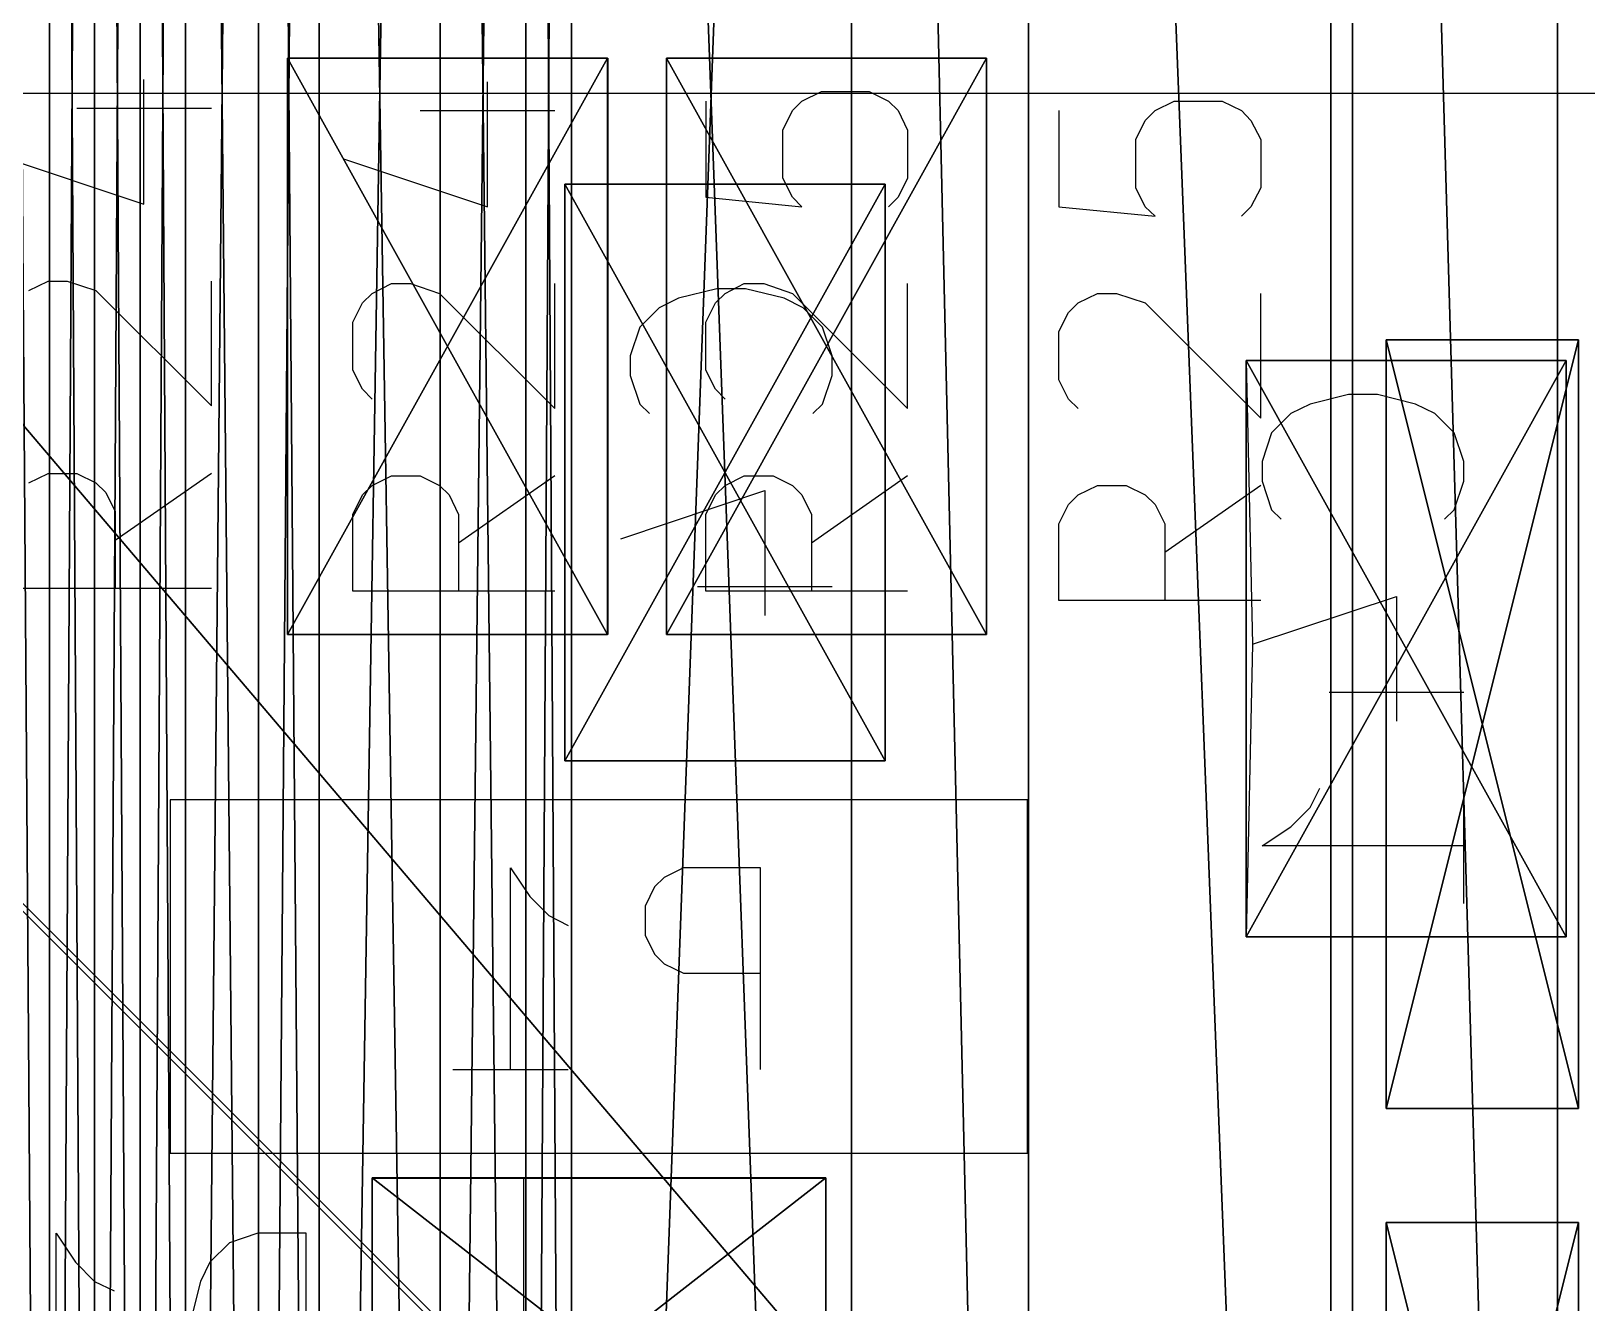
# Model space of a CAD drawing. Header units: metres. Extents: x 0 to 132, y 0 to 132.
# Drawn here: x 69.03 to 75.2, y 60.98 to 66.03 of the extents above; entities that cross this region are included whole.
import ezdxf

# ---------------------------------------------------------------- set-up
doc = ezdxf.new("R2010")
doc.units = ezdxf.units.M

msp = doc.modelspace()

# ---------------------------------------------------------------- linework, layer by layer
at = {"layer": 'Group#118'}
msp.add_line((65.779, 65.7832, 8), (105.7789, 65.7832, 8), dxfattribs=at)
at = {"layer": 'Group#119'}
msp.add_line((65.779, 65.7832, 8), (94.0632, 37.4989, 8), dxfattribs=at)
at = {"layer": 'Group#28'}
for p, q in [((72.4136, 65.4214, 6.5), (71.1429, 65.4214, 6.5)), ((71.1429, 65.4214, 6.5), (71.1429, 63.1352, 6.5)), ((72.4136, 63.1352, 6.5), (72.4136, 65.4214, 6.5)), ((71.5934, 64.9694, 6.5), (71.5165, 64.9308, 6.5)), ((71.7451, 65.0066, 6.5), (71.5934, 64.9694, 6.5)), ((71.8595, 65.0066, 6.5), (71.7451, 65.0066, 6.5)), ((72.0125, 64.9694, 6.5), (71.8595, 65.0066, 6.5)), ((72.0884, 64.9308, 6.5), (72.0125, 64.9694, 6.5)), ((71.5165, 64.9308, 6.5), (71.4407, 64.855, 6.5)), ((72.1639, 64.855, 6.5), (72.0884, 64.9308, 6.5)), ((71.4407, 64.855, 6.5), (71.4018, 64.7407, 6.5)), ((72.2026, 64.7407, 6.5), (72.1639, 64.855, 6.5)), ((71.4018, 64.7407, 6.5), (71.4018, 64.6635, 6.5)), ((72.2026, 64.6635, 6.5), (72.2026, 64.7407, 6.5)), ((73.8439, 64.7228, 6.5), (73.8689, 63.5969, 6.5)), ((75.1131, 64.7228, 6.5), (73.8439, 64.7228, 6.5)), ((75.1131, 62.4362, 6.5), (75.1131, 64.7228, 6.5)), ((71.4018, 64.6635, 6.5), (71.4407, 64.5491, 6.5)), ((72.1639, 64.5491, 6.5), (72.2026, 64.6635, 6.5)), ((74.2506, 64.5877, 6.5), (74.0974, 64.5491, 6.5)), ((74.3648, 64.5877, 6.5), (74.2506, 64.5877, 6.5)), ((74.5162, 64.5491, 6.5), (74.3648, 64.5877, 6.5)), ((71.4407, 64.5491, 6.5), (71.4791, 64.5119, 6.5)), ((72.1268, 64.5119, 6.5), (72.1639, 64.5491, 6.5)), ((74.0974, 64.5491, 6.5), (74.0216, 64.5119, 6.5)), ((74.592, 64.5119, 6.5), (74.5162, 64.5491, 6.5)), ((74.0216, 64.5119, 6.5), (73.9443, 64.4361, 6.5)), ((74.6693, 64.4361, 6.5), (74.592, 64.5119, 6.5)), ((73.9443, 64.4361, 6.5), (73.9073, 64.3217, 6.5)), ((74.7067, 64.3217, 6.5), (74.6693, 64.4361, 6.5)), ((73.9073, 64.3217, 6.5), (73.9073, 64.2442, 6.5)), ((74.7067, 64.2442, 6.5), (74.7067, 64.3217, 6.5)), ((73.9073, 64.2442, 6.5), (73.9443, 64.1302, 6.5)), ((74.6693, 64.1302, 6.5), (74.7067, 64.2442, 6.5)), ((71.3648, 64.0158, 6.5), (71.9353, 64.2074, 6.5)), ((71.9353, 64.2074, 6.5), (71.9353, 63.7113, 6.5)), ((73.9443, 64.1302, 6.5), (73.9832, 64.093, 6.5)), ((74.6309, 64.093, 6.5), (74.6693, 64.1302, 6.5)), ((71.6693, 63.8256, 6.5), (72.2026, 63.8256, 6.5)), ((73.8689, 63.5969, 6.5), (74.4407, 63.7871, 6.5)), ((74.4407, 63.7871, 6.5), (74.4407, 63.2923, 6.5)), ((73.8689, 63.5969, 6.5), (73.8439, 62.4362, 6.5)), ((74.1732, 63.4064, 6.5), (74.7067, 63.4064, 6.5)), ((71.1429, 63.1352, 6.5), (72.4136, 63.1352, 6.5)), ((72.9771, 62.9795, 6.5), (69.5786, 62.9795, 6.5)), ((69.5786, 62.9795, 6.5), (69.5786, 61.578, 6.5)), ((72.9771, 61.578, 6.5), (72.9771, 62.9795, 6.5)), ((74.0974, 62.9492, 6.5), (74.1359, 63.0264, 6.5)), ((74.7067, 62.7976, 6.5), (74.7067, 63.0264, 6.5)), ((74.0216, 62.8734, 6.5), (74.0974, 62.9492, 6.5)), ((73.9073, 62.7976, 6.5), (74.0216, 62.8734, 6.5)), ((74.7067, 62.7976, 6.5), (73.9073, 62.7976, 6.5)), ((74.7067, 62.5685, 6.5), (74.7067, 62.7976, 6.5)), ((70.9281, 61.9102, 6.5), (70.9281, 62.7108, 6.5)), ((70.9281, 62.7108, 6.5), (71.0036, 62.5964, 6.5)), ((71.537, 62.6722, 6.5), (71.4984, 62.635, 6.5)), ((71.6128, 62.7108, 6.5), (71.537, 62.6722, 6.5)), ((71.9187, 62.7108, 6.5), (71.6128, 62.7108, 6.5)), ((71.9187, 62.2919, 6.5), (71.9187, 62.7108, 6.5)), ((71.4984, 62.635, 6.5), (71.4611, 62.5578, 6.5)), ((71.0036, 62.5964, 6.5), (71.0793, 62.5206, 6.5)), ((71.4611, 62.5578, 6.5), (71.4611, 62.4435, 6.5)), ((71.0793, 62.5206, 6.5), (71.1567, 62.482, 6.5)), ((71.4611, 62.4435, 6.5), (71.4984, 62.3677, 6.5)), ((73.8439, 62.4362, 6.5), (75.1131, 62.4362, 6.5)), ((71.4984, 62.3677, 6.5), (71.537, 62.3291, 6.5)), ((71.537, 62.3291, 6.5), (71.6128, 62.2919, 6.5)), ((71.6128, 62.2919, 6.5), (71.9187, 62.2919, 6.5)), ((71.9187, 61.9102, 6.5), (71.9187, 62.2919, 6.5)), ((70.6992, 61.9102, 6.5), (70.9281, 61.9102, 6.5)), ((70.9281, 61.9102, 6.5), (71.1567, 61.9102, 6.5)), ((69.5786, 61.578, 6.5), (72.9771, 61.578, 6.5)), ((70.3795, 61.4788, 6.5), (70.3795, 61.2776, 6.5)), ((70.3795, 61.4788, 6.5), (70.9789, 61.4788, 6.5)), ((70.9789, 61.4788, 6.5), (70.9789, 60.0774, 6.5)), ((70.9789, 61.4788, 6.5), (72.178, 61.4788, 6.5)), ((72.178, 61.2776, 6.5), (72.178, 61.4788, 6.5)), ((69.1268, 60.4604, 6.5), (69.1268, 61.2611, 6.5)), ((69.1268, 61.2611, 6.5), (69.2026, 61.1467, 6.5)), ((69.9263, 61.2611, 6.5), (69.8129, 61.2225, 6.5)), ((70.1178, 61.2611, 6.5), (69.9263, 61.2611, 6.5)), ((70.1178, 60.4604, 6.5), (70.1178, 61.2611, 6.5)), ((69.8129, 61.2225, 6.5), (69.7361, 61.1467, 6.5)), ((69.2026, 61.1467, 6.5), (69.2784, 61.0692, 6.5)), ((69.7361, 61.1467, 6.5), (69.6987, 61.0692, 6.5)), ((69.2784, 61.0692, 6.5), (69.3557, 61.0323, 6.5)), ((69.6987, 61.0692, 6.5), (69.6601, 60.918, 6.5))]:
    msp.add_line(p, q, dxfattribs=at)
at = {"layer": 'Group#32'}
msp.add_line((65.7659, 65.7659, 8), (94.0501, 37.4817, 8), dxfattribs=at)
at = {"layer": 'Group#5'}
for p, q in [((70.0434, 63.6355, 8), (70.0434, 65.9215, 8)), ((70.0434, 65.9215, 8), (71.314, 65.9215, 8)), ((71.314, 65.9215, 8), (71.314, 63.6355, 8)), ((71.5455, 63.6355, 8), (71.5455, 65.9215, 8)), ((71.5455, 65.9215, 8), (72.8146, 65.9215, 8)), ((72.8146, 65.9215, 8), (72.8146, 63.6355, 8)), ((69.4743, 65.3429, 8), (69.4743, 65.8376, 8)), ((70.8358, 65.3318, 8), (70.8358, 65.8279, 8)), ((72.0829, 65.7508, 8), (72.1601, 65.7892, 8)), ((72.1601, 65.7892, 8), (72.3502, 65.7892, 8)), ((72.3502, 65.7892, 8), (72.426, 65.7508, 8)), ((69.2083, 65.7232, 8), (69.7416, 65.7232, 8)), ((70.5698, 65.7136, 8), (71.1031, 65.7136, 8)), ((71.7026, 65.7508, 8), (71.7026, 65.3704, 8)), ((72.0071, 65.6364, 8), (72.0457, 65.7136, 8)), ((72.0457, 65.7136, 8), (72.0829, 65.7508, 8)), ((72.426, 65.7508, 8), (72.4646, 65.7136, 8)), ((72.4646, 65.7136, 8), (72.5018, 65.6364, 8)), ((73.1013, 65.7136, 8), (73.1013, 65.3318, 8)), ((73.4444, 65.675, 8), (73.483, 65.7136, 8)), ((73.483, 65.7136, 8), (73.5588, 65.7508, 8)), ((73.5588, 65.7508, 8), (73.749, 65.7508, 8)), ((73.749, 65.7508, 8), (73.8261, 65.7136, 8)), ((73.8261, 65.7136, 8), (73.8633, 65.675, 8)), ((72.0071, 65.4462, 8), (72.0071, 65.6364, 8)), ((72.5018, 65.6364, 8), (72.5018, 65.4462, 8)), ((73.4072, 65.5992, 8), (73.4444, 65.675, 8)), ((73.8633, 65.675, 8), (73.9023, 65.5992, 8)), ((73.4072, 65.4076, 8), (73.4072, 65.5992, 8)), ((73.9023, 65.5992, 8), (73.9023, 65.4076, 8)), ((68.9037, 65.533, 8), (69.4743, 65.3429, 8)), ((70.2653, 65.522, 8), (70.8358, 65.3318, 8)), ((72.0457, 65.3704, 8), (72.0071, 65.4462, 8)), ((72.5018, 65.4462, 8), (72.4646, 65.3704, 8)), ((73.4444, 65.3318, 8), (73.4072, 65.4076, 8)), ((73.9023, 65.4076, 8), (73.8633, 65.3318, 8)), ((71.7026, 65.3704, 8), (72.0829, 65.3318, 8)), ((72.0829, 65.3318, 8), (72.0457, 65.3704, 8)), ((72.4646, 65.3704, 8), (72.426, 65.3318, 8)), ((73.1013, 65.3318, 8), (73.483, 65.2946, 8)), ((73.483, 65.2946, 8), (73.4444, 65.3318, 8)), ((73.8633, 65.3318, 8), (73.8261, 65.2946, 8)), ((69.0181, 64.9997, 8), (69.0939, 65.0369, 8)), ((69.0939, 65.0369, 8), (69.1697, 65.0369, 8)), ((69.1697, 65.0369, 8), (69.2841, 64.9997, 8)), ((69.7416, 64.5422, 8), (69.7416, 65.0369, 8)), ((70.3796, 64.9887, 8), (70.4554, 65.0273, 8)), ((70.4554, 65.0273, 8), (70.5312, 65.0273, 8)), ((70.5312, 65.0273, 8), (70.6456, 64.9887, 8)), ((71.1031, 64.5326, 8), (71.1031, 65.0273, 8)), ((71.7784, 64.9887, 8), (71.8542, 65.0273, 8)), ((71.8542, 65.0273, 8), (71.9313, 65.0273, 8)), ((71.9313, 65.0273, 8), (72.0457, 64.9887, 8)), ((72.5018, 64.5326, 8), (72.5018, 65.0273, 8)), ((69.2841, 64.9997, 8), (69.7416, 64.5422, 8)), ((70.3025, 64.8743, 8), (70.3411, 64.9515, 8)), ((70.3411, 64.9515, 8), (70.3796, 64.9887, 8)), ((70.6456, 64.9887, 8), (71.1031, 64.5326, 8)), ((71.7026, 64.8743, 8), (71.7398, 64.9515, 8)), ((71.7398, 64.9515, 8), (71.7784, 64.9887, 8)), ((72.0457, 64.9887, 8), (72.5018, 64.5326, 8)), ((73.1399, 64.9129, 8), (73.1785, 64.9515, 8)), ((73.1785, 64.9515, 8), (73.2542, 64.9887, 8)), ((73.2542, 64.9887, 8), (73.33, 64.9887, 8)), ((73.33, 64.9887, 8), (73.4444, 64.9515, 8)), ((73.4444, 64.9515, 8), (73.9023, 64.494, 8)), ((73.9023, 64.494, 8), (73.9023, 64.9887, 8)), ((73.1013, 64.8371, 8), (73.1399, 64.9129, 8)), ((70.3025, 64.6842, 8), (70.3025, 64.8743, 8)), ((71.7026, 64.6842, 8), (71.7026, 64.8743, 8)), ((73.1013, 64.6456, 8), (73.1013, 64.8371, 8)), ((74.3994, 61.7558, 8), (74.3994, 64.8041, 8)), ((74.3994, 64.8041, 8), (75.1615, 64.8041, 8)), ((75.1615, 64.8041, 8), (75.1615, 61.7558, 8)), ((70.3411, 64.6084, 8), (70.3025, 64.6842, 8)), ((71.7398, 64.6084, 8), (71.7026, 64.6842, 8)), ((73.1399, 64.5698, 8), (73.1013, 64.6456, 8)), ((70.3796, 64.5698, 8), (70.3411, 64.6084, 8)), ((71.7784, 64.5698, 8), (71.7398, 64.6084, 8)), ((73.1785, 64.5326, 8), (73.1399, 64.5698, 8)), ((69.0181, 64.2377, 8), (69.0939, 64.2749, 8)), ((69.0939, 64.2749, 8), (69.2083, 64.2749, 8)), ((69.2083, 64.2749, 8), (69.2841, 64.2377, 8)), ((69.7416, 64.2749, 8), (69.3602, 64.0089, 8)), ((69.2841, 64.2377, 8), (69.3227, 64.1991, 8)), ((70.3411, 64.1894, 8), (70.3796, 64.2267, 8)), ((70.3796, 64.2267, 8), (70.4554, 64.2652, 8)), ((70.4554, 64.2652, 8), (70.5698, 64.2652, 8)), ((70.5698, 64.2652, 8), (70.6456, 64.2267, 8)), ((70.6456, 64.2267, 8), (70.6842, 64.1894, 8)), ((71.1031, 64.2652, 8), (70.7214, 63.9979, 8)), ((71.7398, 64.1894, 8), (71.7784, 64.2267, 8)), ((71.7784, 64.2267, 8), (71.8542, 64.2652, 8)), ((71.8542, 64.2652, 8), (71.9685, 64.2652, 8)), ((71.9685, 64.2652, 8), (72.0457, 64.2267, 8)), ((72.0457, 64.2267, 8), (72.0829, 64.1894, 8)), ((72.5018, 64.2652, 8), (72.1215, 63.9979, 8)), ((73.1785, 64.1894, 8), (73.2542, 64.2267, 8)), ((73.2542, 64.2267, 8), (73.3686, 64.2267, 8)), ((73.3686, 64.2267, 8), (73.4444, 64.1894, 8)), ((73.9023, 64.2267, 8), (73.5216, 63.9607, 8)), ((69.3227, 64.1991, 8), (69.3602, 64.1233, 8)), ((70.3025, 64.1119, 8), (70.3411, 64.1894, 8)), ((70.6842, 64.1894, 8), (70.7214, 64.1119, 8)), ((71.7026, 64.1119, 8), (71.7398, 64.1894, 8)), ((72.0829, 64.1894, 8), (72.1215, 64.1119, 8)), ((73.1013, 64.0751, 8), (73.1399, 64.1509, 8)), ((73.1399, 64.1509, 8), (73.1785, 64.1894, 8)), ((73.4444, 64.1894, 8), (73.483, 64.1509, 8)), ((73.483, 64.1509, 8), (73.5216, 64.0751, 8)), ((69.3602, 64.1233, 8), (69.3602, 64.0089, 8)), ((70.3025, 63.8077, 8), (70.3025, 64.1119, 8)), ((70.7214, 64.1119, 8), (70.7214, 63.9979, 8)), ((71.7026, 63.8077, 8), (71.7026, 64.1119, 8)), ((72.1215, 64.1119, 8), (72.1215, 63.9979, 8)), ((73.1013, 63.7705, 8), (73.1013, 64.0751, 8)), ((73.5216, 64.0751, 8), (73.5216, 63.9607, 8)), ((69.3602, 64.0089, 8), (69.3602, 63.8188, 8)), ((70.7214, 63.9979, 8), (70.7214, 63.8077, 8)), ((72.1215, 63.9979, 8), (72.1215, 63.8077, 8)), ((73.5216, 63.9607, 8), (73.5216, 63.7705, 8)), ((69.3602, 63.8188, 8), (68.941, 63.8188, 8)), ((69.7416, 63.8188, 8), (69.3602, 63.8188, 8)), ((70.7214, 63.8077, 8), (70.3025, 63.8077, 8)), ((71.1031, 63.8077, 8), (70.7214, 63.8077, 8)), ((72.1215, 63.8077, 8), (71.7026, 63.8077, 8)), ((72.5018, 63.8077, 8), (72.1215, 63.8077, 8)), ((73.5216, 63.7705, 8), (73.1013, 63.7705, 8)), ((73.9023, 63.7705, 8), (73.5216, 63.7705, 8)), ((71.314, 63.6355, 8), (70.0434, 63.6355, 8)), ((72.8146, 63.6355, 8), (71.5455, 63.6355, 8)), ((75.1615, 61.7558, 8), (74.3994, 61.7558, 8)), ((74.3994, 58.2556, 8), (74.3994, 61.3038, 8)), ((74.3994, 61.3038, 8), (75.1615, 61.3038, 8)), ((75.1615, 61.3038, 8), (75.1615, 58.2556, 8))]:
    msp.add_line(p, q, dxfattribs=at)

# ---------------------------------------------------------------- meshes
at = {"layer": 'Group#103'}
mesh = msp.add_polyface(dxfattribs=at)
corners = [(66.7802, 43.7819, 6.5), (66.7898, 87.2704, 6.5), (66.7898, 44.2877, 6.5), (66.7995, 86.9782, 6.5), (66.7995, 44.5798, 6.5), (66.8174, 86.6587, 6.5), (66.8174, 44.8995, 6.5), (66.8477, 86.3097, 6.5), (66.8477, 45.2482, 6.5), (66.8987, 85.8303, 6.5), (66.8987, 45.7277, 6.5), (66.9703, 85.3092, 6.5), (66.9703, 46.2486, 6.5), (67.0393, 84.9, 6.5), (67.0393, 46.6579, 6.5), (67.0999, 84.5804, 6.5), (67.0999, 46.9776, 6.5), (67.2088, 84.0802, 6.5), (67.2088, 47.4779, 6.5), (67.3493, 83.5386, 6.5), (67.3493, 48.0194, 6.5), (67.4472, 83.2494, 6.5), (67.4472, 48.3088, 6.5), (67.5395, 83.0289, 6.5), (67.5395, 48.5293, 6.5), (67.6993, 82.7189, 6.5), (67.6993, 48.8394, 6.5), (67.8688, 82.4391, 6.5), (67.8688, 49.1188, 6.5), (68.07, 82.1592, 6.5), (68.07, 49.3989, 6.5), (68.2478, 81.9484, 6.5), (68.2478, 49.6097, 6.5), (68.3801, 81.8093, 6.5), (68.3801, 49.7489, 6.5), (68.5579, 81.6397, 6.5), (68.5579, 49.9198, 6.5), (68.7108, 81.5101, 6.5), (68.7108, 50.0493, 6.5), (68.8776, 81.3792, 6.5), (68.8776, 50.1788, 6.5), (69.0994, 81.2304, 6.5), (69.0994, 50.3277, 6.5), (69.2786, 81.1189, 6.5), (69.2786, 50.4393, 6.5), (69.4591, 81.0294, 6.5), (69.4591, 50.5289, 6.5), (69.6396, 80.9587, 6.5), (69.6396, 50.6005, 6.5), (64.7779, 43.7819, 6.5), (66.7802, 105.7819, 6.5), (64.7779, 25.7819, 6.5), (66.7802, 25.7819, 6.5), (66.7802, 87.783, 6.5), (64.5877, 46.2486, 6.5), (64.6592, 85.8303, 6.5), (64.6592, 45.7277, 6.5), (64.709, 86.3097, 6.5), (64.709, 45.2482, 6.5), (64.7408, 86.6587, 6.5), (64.7408, 44.8995, 6.5), (64.7588, 86.9782, 6.5), (64.7588, 44.5798, 6.5), (64.7682, 87.2704, 6.5), (64.7682, 44.2877, 6.5), (64.7779, 87.783, 6.5)]
mesh.append_faces([[corners[k] for k in face] for face in [(0, 1, 2), (2, 3, 4), (4, 5, 6), (6, 7, 8), (8, 9, 10), (10, 11, 12), (12, 13, 14), (14, 15, 16), (16, 17, 18), (18, 19, 20), (20, 21, 22), (22, 23, 24), (24, 25, 26), (26, 27, 28), (28, 29, 30), (30, 31, 32), (32, 33, 34), (34, 35, 36), (36, 37, 38), (38, 39, 40), (40, 41, 42), (42, 43, 44), (44, 45, 46), (46, 47, 48), (49, 50, 51), (51, 50, 52), (52, 53, 0), (54, 55, 56), (56, 57, 58), (58, 59, 60), (60, 61, 62), (62, 63, 64), (64, 65, 49)]], dxfattribs={"vtx0": -1, "vtx1": -1})
mesh = msp.add_polyface(dxfattribs=at)
corners = [(66.7802, 87.783, 8), (66.7898, 44.2877, 8), (66.7898, 87.2704, 8), (66.7995, 44.5798, 8), (66.7995, 86.9782, 8), (66.8174, 44.8995, 8), (66.8174, 86.6587, 8), (66.8477, 45.2482, 8), (66.8477, 86.3097, 8), (66.8987, 45.7277, 8), (66.8987, 85.8303, 8), (66.9703, 46.2486, 8), (66.9703, 85.3092, 8), (67.0393, 46.6579, 8), (67.0393, 84.9, 8), (67.0999, 46.9776, 8), (67.0999, 84.5804, 8), (67.2088, 47.4779, 8), (67.2088, 84.0802, 8), (67.3493, 48.0194, 8), (67.3493, 83.5386, 8), (67.4472, 48.3088, 8), (67.4472, 83.2494, 8), (67.5395, 48.5293, 8), (67.5395, 83.0289, 8), (67.6993, 48.8394, 8), (67.6993, 82.7189, 8), (67.8688, 49.1188, 8), (67.8688, 82.4391, 8), (68.07, 49.3989, 8), (68.07, 82.1592, 8), (68.2478, 49.6097, 8), (68.2478, 81.9484, 8), (68.3801, 49.7489, 8), (68.3801, 81.8093, 8), (68.5579, 49.9198, 8), (68.5579, 81.6397, 8), (68.7108, 50.0493, 8), (68.7108, 81.5101, 8), (68.8776, 50.1788, 8), (68.8776, 81.3792, 8), (69.0994, 50.3277, 8), (69.0994, 81.2304, 8), (69.2786, 50.4393, 8), (69.2786, 81.1189, 8), (69.4591, 50.5289, 8), (69.4591, 81.0294, 8), (69.6396, 50.6005, 8), (69.6396, 80.9587, 8), (64.7779, 87.783, 8), (66.7802, 25.7819, 8), (64.7779, 105.7819, 8), (66.7802, 105.7819, 8), (66.7802, 43.7819, 8), (64.5877, 85.3092, 8), (64.6592, 45.7277, 8), (64.6592, 85.8303, 8), (64.709, 45.2482, 8), (64.709, 86.3097, 8), (64.7408, 44.8995, 8), (64.7408, 86.6587, 8), (64.7588, 44.5798, 8), (64.7588, 86.9782, 8), (64.7682, 44.2877, 8), (64.7682, 87.2704, 8), (64.7779, 43.7819, 8)]
mesh.append_faces([[corners[k] for k in face] for face in [(0, 1, 2), (2, 3, 4), (4, 5, 6), (6, 7, 8), (8, 9, 10), (10, 11, 12), (12, 13, 14), (14, 15, 16), (16, 17, 18), (18, 19, 20), (20, 21, 22), (22, 23, 24), (24, 25, 26), (26, 27, 28), (28, 29, 30), (30, 31, 32), (32, 33, 34), (34, 35, 36), (36, 37, 38), (38, 39, 40), (40, 41, 42), (42, 43, 44), (44, 45, 46), (46, 47, 48), (49, 50, 51), (51, 50, 52), (52, 53, 0), (54, 55, 56), (56, 57, 58), (58, 59, 60), (60, 61, 62), (62, 63, 64), (64, 65, 49)]], dxfattribs={"vtx0": -1, "vtx1": -1})
mesh = msp.add_polyface(dxfattribs=at)
corners = [(66.7898, 44.2877, 8), (66.7802, 87.783, 8), (66.7802, 43.7819, 8), (66.7898, 87.2704, 8), (66.7995, 44.5798, 8), (66.7995, 86.9782, 8), (66.8174, 44.8995, 8), (66.8174, 86.6587, 8), (66.8477, 45.2482, 8), (80.7798, 60.3888, 8), (81.1794, 47.8802, 8), (80.8817, 59.2767, 8), (80.981, 58.5753, 8), (81.1822, 57.3764, 8), (82.2791, 47.2808, 8), (81.382, 56.4779, 8), (82.1286, 48.9336, 8), (81.7816, 54.9758, 8), (82.1826, 53.7769, 8), (82.1456, 49.063, 8), (82.1956, 49.1836, 8), (82.4817, 52.9776, 8), (82.275, 49.2872, 8), (82.3786, 49.3666, 8), (82.4992, 49.4166, 8), (82.9819, 51.776, 8), (82.6286, 49.4336, 8), (82.758, 49.4166, 8), (82.8786, 49.3666, 8), (82.9821, 49.2872, 8), (83.6806, 50.3759, 8), (83.0616, 49.1836, 8), (83.1115, 49.063, 8), (64.7779, 43.7819, 8), (66.7802, 25.7819, 8), (64.7779, 87.783, 8), (66.7802, 105.7819, 8), (64.6592, 85.8303, 8), (64.6592, 45.7277, 8), (64.709, 45.2482, 8), (64.709, 86.3097, 8), (64.7408, 44.8995, 8), (64.7408, 86.6587, 8), (64.7588, 44.5798, 8), (64.7588, 86.9782, 8), (64.7682, 44.2877, 8), (64.7682, 87.2704, 8)]
mesh.append_faces([[corners[k] for k in face] for face in [(0, 1, 2), (9, 10, 11), (11, 10, 12), (12, 10, 13), (13, 14, 15), (15, 16, 17), (18, 20, 21), (21, 24, 25), (25, 29, 30)]], dxfattribs={"vtx0": -1, "vtx1": -1})
mesh.append_faces([[corners[k] for k in face] for face in [(15, 14, 16), (33, 34, 35)]], dxfattribs={"vtx0": -1, "vtx1": -1, "vtx2": -1})
mesh.append_faces([[corners[k] for k in face] for face in [(3, 0, 4), (5, 4, 6), (7, 6, 8), (13, 10, 14), (16, 18, 17), (18, 16, 19), (18, 19, 20), (21, 20, 22), (21, 22, 23), (21, 23, 24), (25, 24, 26), (25, 26, 27), (25, 27, 28), (25, 28, 29), (30, 29, 31), (30, 31, 32), (36, 34, 2), (37, 38, 39), (40, 39, 41), (42, 41, 43), (44, 43, 45), (46, 45, 33)]], dxfattribs={"vtx0": -1, "vtx2": -1})
mesh = msp.add_polyface(dxfattribs=at)
corners = [(81.1822, 83.6804, 6.5), (80.7798, 71.1691, 6.5), (79.7821, 82.9834, 6.5), (80.879, 72.2786, 6.5), (80.9782, 72.98, 6.5), (81.1794, 74.1791, 6.5), (81.3792, 75.0786, 6.5), (82.2818, 84.2798, 6.5), (82.1286, 82.6327, 6.5), (81.7789, 76.5793, 6.5), (82.1799, 77.7784, 6.5), (82.1456, 82.5033, 6.5), (82.1956, 82.3827, 6.5), (82.4803, 78.5775, 6.5), (82.275, 82.2792, 6.5), (82.3786, 82.1997, 6.5), (82.4992, 82.1498, 6.5), (82.9805, 79.7795, 6.5), (82.6286, 82.1327, 6.5), (82.758, 82.1498, 6.5), (82.8786, 82.1997, 6.5), (82.9821, 82.2792, 6.5), (83.6792, 81.1792, 6.5), (83.0616, 82.3827, 6.5), (83.1115, 82.5033, 6.5), (66.7898, 87.2704, 6.5), (66.7802, 43.7819, 6.5), (66.7802, 87.783, 6.5), (66.7898, 44.2877, 6.5), (66.7995, 86.9782, 6.5), (66.7995, 44.5798, 6.5), (66.8174, 86.6587, 6.5), (66.8174, 44.8995, 6.5), (66.8477, 86.3097, 6.5), (64.7779, 87.783, 6.5), (66.7802, 105.7819, 6.5), (64.7779, 43.7819, 6.5), (66.7802, 25.7819, 6.5), (64.709, 45.2482, 6.5), (64.709, 86.3097, 6.5), (64.7408, 86.6587, 6.5), (64.7408, 44.8995, 6.5), (64.7588, 86.9782, 6.5), (64.7588, 44.5798, 6.5), (64.7682, 87.2704, 6.5), (64.7682, 44.2877, 6.5)]
mesh.append_faces([[corners[k] for k in face] for face in [(0, 1, 2), (1, 0, 3), (3, 0, 4), (4, 0, 5), (5, 0, 6), (6, 8, 9), (10, 12, 13), (13, 16, 17), (17, 21, 22), (25, 26, 27)]], dxfattribs={"vtx0": -1, "vtx1": -1})
mesh.append_faces([[corners[k] for k in face] for face in [(6, 7, 8), (34, 35, 36)]], dxfattribs={"vtx0": -1, "vtx1": -1, "vtx2": -1})
mesh.append_faces([[corners[k] for k in face] for face in [(6, 0, 7), (8, 10, 9), (10, 8, 11), (10, 11, 12), (13, 12, 14), (13, 14, 15), (13, 15, 16), (17, 16, 18), (17, 18, 19), (17, 19, 20), (17, 20, 21), (22, 21, 23), (22, 23, 24), (28, 25, 29), (30, 29, 31), (32, 31, 33), (37, 35, 27), (38, 39, 40), (41, 40, 42), (43, 42, 44), (45, 44, 34)]], dxfattribs={"vtx0": -1, "vtx2": -1})
mesh = msp.add_polyface(dxfattribs=at)
corners = [(66.8477, 45.2482, 6.5), (66.8477, 86.3097, 6.5), (66.8987, 85.8303, 6.5), (66.8987, 45.7277, 6.5), (66.9703, 85.3092, 6.5), (66.9703, 46.2486, 6.5), (67.0393, 84.9, 6.5), (67.0393, 46.6579, 6.5), (67.0999, 84.5804, 6.5), (67.0999, 46.9776, 6.5), (67.2088, 84.0802, 6.5), (67.2088, 47.4779, 6.5), (67.3493, 83.5386, 6.5), (67.3493, 48.0194, 6.5), (67.4472, 83.2494, 6.5), (67.4472, 48.3088, 6.5), (67.5395, 83.0289, 6.5), (67.5395, 48.5293, 6.5), (67.6993, 82.7189, 6.5), (67.6993, 48.8394, 6.5), (67.8688, 82.4391, 6.5), (67.8688, 49.1188, 6.5), (68.07, 82.1592, 6.5), (68.07, 49.3989, 6.5), (68.2478, 81.9484, 6.5), (68.2478, 49.6097, 6.5), (68.3801, 81.8093, 6.5), (68.3801, 49.7489, 6.5), (68.5579, 81.6397, 6.5), (68.5579, 49.9198, 6.5), (68.7108, 81.5101, 6.5), (68.7108, 50.0493, 6.5), (68.8776, 81.3792, 6.5), (68.8776, 50.1788, 6.5), (69.0994, 81.2304, 6.5), (69.0994, 50.3277, 6.5), (69.2786, 81.1189, 6.5), (69.2786, 50.4393, 6.5), (69.4591, 81.0294, 6.5), (69.4591, 50.5289, 6.5), (69.6396, 80.9587, 6.5), (69.6396, 50.6005, 6.5), (69.929, 80.879, 6.5), (69.929, 50.6791, 6.5), (70.1688, 80.8392, 6.5), (70.1688, 50.719, 6.5), (70.6484, 80.788, 6.5), (70.6484, 50.77, 6.5), (70.9887, 80.781, 6.5), (70.9887, 50.7783, 6.5), (71.1693, 80.781, 6.5), (71.1693, 50.7783, 6.5), (72.2813, 80.8819, 6.5), (72.98, 50.5798, 6.5), (72.9828, 80.981, 6.5), (74.1789, 50.3786, 6.5), (74.1817, 81.1822, 6.5), (75.0774, 50.1788, 6.5), (75.0802, 81.3821, 6.5), (76.5795, 49.7792, 6.5), (76.5822, 81.7814, 6.5), (77.7784, 49.3782, 6.5), (77.7811, 82.1826, 6.5), (64.5877, 46.2486, 6.5), (64.5877, 85.3092, 6.5), (64.6592, 85.8303, 6.5), (64.6592, 45.7277, 6.5), (64.709, 86.3097, 6.5)]
mesh.append_faces([[corners[k] for k in face] for face in [(0, 1, 2), (3, 2, 4), (5, 4, 6), (7, 6, 8), (9, 8, 10), (11, 10, 12), (13, 12, 14), (15, 14, 16), (17, 16, 18), (19, 18, 20), (21, 20, 22), (23, 22, 24), (25, 24, 26), (27, 26, 28), (29, 28, 30), (31, 30, 32), (33, 32, 34), (35, 34, 36), (37, 36, 38), (39, 38, 40), (41, 40, 42), (43, 42, 44), (45, 44, 46), (47, 46, 48), (49, 48, 50), (51, 50, 52), (53, 52, 54), (55, 54, 56), (57, 56, 58), (59, 58, 60), (61, 60, 62), (63, 64, 65), (66, 65, 67)]], dxfattribs={"vtx0": -1, "vtx2": -1})
mesh = msp.add_polyface(dxfattribs=at)
corners = [(66.8477, 86.3097, 8), (66.8477, 45.2482, 8), (66.8987, 45.7277, 8), (66.8987, 85.8303, 8), (66.9703, 46.2486, 8), (66.9703, 85.3092, 8), (67.0393, 46.6579, 8), (67.0393, 84.9, 8), (67.0999, 46.9776, 8), (67.0999, 84.5804, 8), (67.2088, 47.4779, 8), (67.2088, 84.0802, 8), (67.3493, 48.0194, 8), (67.3493, 83.5386, 8), (67.4472, 48.3088, 8), (67.4472, 83.2494, 8), (67.5395, 48.5293, 8), (67.5395, 83.0289, 8), (67.6993, 48.8394, 8), (67.6993, 82.7189, 8), (67.8688, 49.1188, 8), (67.8688, 82.4391, 8), (68.07, 49.3989, 8), (68.07, 82.1592, 8), (68.2478, 49.6097, 8), (68.2478, 81.9484, 8), (68.3801, 49.7489, 8), (68.3801, 81.8093, 8), (68.5579, 49.9198, 8), (68.5579, 81.6397, 8), (68.7108, 50.0493, 8), (68.7108, 81.5101, 8), (68.8776, 50.1788, 8), (68.8776, 81.3792, 8), (69.0994, 50.3277, 8), (69.0994, 81.2304, 8), (69.2786, 50.4393, 8), (69.2786, 81.1189, 8), (69.4591, 50.5289, 8), (69.4591, 81.0294, 8), (69.6396, 50.6005, 8), (69.6396, 80.9587, 8), (69.929, 50.6791, 8), (69.929, 80.879, 8), (70.1688, 50.719, 8), (70.1688, 80.8392, 8), (70.6484, 50.77, 8), (70.6484, 80.788, 8), (70.9887, 50.7783, 8), (70.9887, 80.781, 8), (71.1693, 50.7783, 8), (71.1693, 80.781, 8), (72.2786, 50.6791, 8), (72.2813, 80.8819, 8), (72.98, 50.5798, 8), (72.9828, 80.981, 8), (74.1789, 50.3786, 8), (74.1817, 81.1822, 8), (75.0774, 50.1788, 8), (75.0802, 81.3821, 8), (76.5795, 49.7792, 8), (76.5822, 81.7814, 8), (77.7784, 49.3782, 8), (77.7811, 82.1826, 8), (78.5776, 49.0791, 8), (64.5877, 85.3092, 8), (64.5877, 46.2486, 8), (64.6592, 45.7277, 8)]
mesh.append_faces([[corners[k] for k in face] for face in [(0, 1, 2), (3, 2, 4), (5, 4, 6), (7, 6, 8), (9, 8, 10), (11, 10, 12), (13, 12, 14), (15, 14, 16), (17, 16, 18), (19, 18, 20), (21, 20, 22), (23, 22, 24), (25, 24, 26), (27, 26, 28), (29, 28, 30), (31, 30, 32), (33, 32, 34), (35, 34, 36), (37, 36, 38), (39, 38, 40), (41, 40, 42), (43, 42, 44), (45, 44, 46), (47, 46, 48), (49, 48, 50), (51, 50, 52), (53, 52, 54), (55, 54, 56), (57, 56, 58), (59, 58, 60), (61, 60, 62), (63, 62, 64), (65, 66, 67)]], dxfattribs={"vtx0": -1, "vtx2": -1})
mesh = msp.add_polyface(dxfattribs=at)
corners = [(69.6396, 80.9587, 8), (69.929, 50.6791, 8), (69.929, 80.879, 8), (70.1688, 50.719, 8), (70.1688, 80.8392, 8), (70.6484, 50.77, 8), (70.6484, 80.788, 8), (70.9887, 50.7783, 8), (70.9887, 80.781, 8), (71.1693, 50.7783, 8), (71.1693, 80.781, 8), (72.2786, 50.6791, 8), (72.2813, 80.8819, 8), (72.98, 50.5798, 8), (72.9828, 80.981, 8), (74.1789, 50.3786, 8), (74.1817, 81.1822, 8), (75.0774, 50.1788, 8), (75.0802, 81.3821, 8), (76.5795, 49.7792, 8), (76.5822, 81.7814, 8), (77.7784, 49.3782, 8), (77.7811, 82.1826, 8), (78.5776, 49.0791, 8), (78.5804, 82.4817, 8), (79.7793, 48.5775, 8), (79.7821, 82.9834, 8), (80.7798, 70.9889, 8), (80.788, 60.9097, 8), (80.788, 70.6484, 8), (80.839, 61.3906, 8), (80.839, 70.1686, 8), (80.879, 61.629, 8), (80.879, 69.929, 8), (80.9579, 61.9184, 8), (80.9579, 69.6395, 8), (81.0292, 62.0989, 8), (81.0292, 69.4591, 8), (81.1188, 62.2795, 8), (81.1188, 69.2786, 8), (81.2304, 62.46, 8), (81.2304, 69.0994, 8), (81.3792, 62.6805, 8), (81.3792, 68.8774, 8), (81.5088, 62.8486, 8), (81.5088, 68.711, 8), (81.6383, 63.0002, 8), (81.6383, 68.5579, 8), (81.8092, 63.178, 8), (81.8092, 68.3801, 8), (80.7798, 71.1691, 8), (81.1822, 83.6804, 8), (80.7798, 60.3888, 8), (80.7798, 60.5693, 8), (80.879, 72.2786, 8), (80.9782, 72.98, 8), (81.1794, 74.1791, 8), (81.3792, 75.0786, 8), (82.2818, 84.2798, 8), (82.1286, 82.6327, 8), (81.7789, 76.5793, 8)]
mesh.append_faces([[corners[k] for k in face] for face in [(0, 1, 2), (2, 3, 4), (4, 5, 6), (6, 7, 8), (8, 9, 10), (10, 11, 12), (12, 13, 14), (14, 15, 16), (16, 17, 18), (18, 19, 20), (20, 21, 22), (22, 23, 24), (24, 25, 26), (27, 28, 29), (29, 30, 31), (31, 32, 33), (33, 34, 35), (35, 36, 37), (37, 38, 39), (39, 40, 41), (41, 42, 43), (43, 44, 45), (45, 46, 47), (47, 48, 49), (26, 50, 51), (50, 53, 27), (51, 57, 58)]], dxfattribs={"vtx0": -1, "vtx1": -1})
mesh.append_faces([[corners[k] for k in face] for face in [(50, 26, 52)]], dxfattribs={"vtx0": -1, "vtx1": -1, "vtx2": -1})
mesh.append_faces([[corners[k] for k in face] for face in [(51, 50, 54), (51, 54, 55), (51, 55, 56), (51, 56, 57), (59, 57, 60)]], dxfattribs={"vtx0": -1, "vtx2": -1})
mesh = msp.add_polyface(dxfattribs=at)
corners = [(80.7798, 60.5693, 6.5), (80.788, 70.6484, 6.5), (80.788, 60.9097, 6.5), (80.839, 70.1686, 6.5), (80.839, 61.3906, 6.5), (80.879, 69.929, 6.5), (80.879, 61.629, 6.5), (80.9579, 69.6395, 6.5), (80.9579, 61.9184, 6.5), (81.0292, 69.4591, 6.5), (81.0292, 62.0989, 6.5), (81.1188, 69.2786, 6.5), (81.1188, 62.2795, 6.5), (81.2304, 69.0994, 6.5), (81.2304, 62.46, 6.5), (81.3792, 68.8774, 6.5), (81.3792, 62.6805, 6.5), (81.5088, 68.711, 6.5), (81.5088, 62.8486, 6.5), (81.6383, 68.5579, 6.5), (81.6383, 63.0002, 6.5), (81.8092, 68.3801, 6.5), (81.8092, 63.178, 6.5), (69.6396, 50.6005, 6.5), (69.929, 80.879, 6.5), (69.929, 50.6791, 6.5), (70.1688, 80.8392, 6.5), (70.1688, 50.719, 6.5), (70.6484, 80.788, 6.5), (70.6484, 50.77, 6.5), (70.9887, 80.781, 6.5), (70.9887, 50.7783, 6.5), (71.1693, 80.781, 6.5), (71.1693, 50.7783, 6.5), (72.2813, 80.8819, 6.5), (72.2786, 50.6791, 6.5), (72.98, 50.5798, 6.5), (72.9828, 80.981, 6.5), (74.1789, 50.3786, 6.5), (74.1817, 81.1822, 6.5), (75.0774, 50.1788, 6.5), (75.0802, 81.3821, 6.5), (76.5795, 49.7792, 6.5), (76.5822, 81.7814, 6.5), (77.7784, 49.3782, 6.5), (77.7811, 82.1826, 6.5), (78.5776, 49.0791, 6.5), (78.5804, 82.4817, 6.5), (79.7793, 48.5775, 6.5), (79.7821, 82.9834, 6.5), (81.1794, 47.8802, 6.5), (80.7798, 60.3888, 6.5), (80.7798, 70.9889, 6.5), (80.8817, 59.2767, 6.5), (80.981, 58.5753, 6.5), (81.1822, 57.3764, 6.5), (82.2791, 47.2808, 6.5), (81.382, 56.4779, 6.5), (82.1286, 48.9336, 6.5), (81.7816, 54.9758, 6.5)]
mesh.append_faces([[corners[k] for k in face] for face in [(0, 1, 2), (2, 3, 4), (4, 5, 6), (6, 7, 8), (8, 9, 10), (10, 11, 12), (12, 13, 14), (14, 15, 16), (16, 17, 18), (18, 19, 20), (20, 21, 22), (23, 24, 25), (25, 26, 27), (27, 28, 29), (29, 30, 31), (31, 32, 33), (33, 34, 35), (35, 34, 36), (36, 37, 38), (38, 39, 40), (40, 41, 42), (42, 43, 44), (44, 45, 46), (46, 47, 48), (48, 49, 50), (51, 52, 0), (50, 55, 56)]], dxfattribs={"vtx0": -1, "vtx1": -1})
mesh.append_faces([[corners[k] for k in face] for face in [(50, 49, 51)]], dxfattribs={"vtx0": -1, "vtx1": -1, "vtx2": -1})
mesh.append_faces([[corners[k] for k in face] for face in [(50, 51, 53), (50, 53, 54), (50, 54, 55), (56, 55, 57), (58, 57, 59)]], dxfattribs={"vtx0": -1, "vtx2": -1})
at = {"layer": 'Group#21'}
mesh = msp.add_polyface(dxfattribs=at)
corners = [(74.3994, 64.8041, 8.5), (75.1615, 64.8041, 8), (74.3994, 64.8041, 8), (75.1615, 64.8041, 8.5)]
mesh.append_faces([[corners[k] for k in face] for face in [(0, 1, 2), (1, 0, 3)]], dxfattribs={"vtx0": -1})
mesh = msp.add_polyface(dxfattribs=at)
corners = [(75.1615, 64.8041, 8), (74.3994, 61.7558, 8), (74.3994, 64.8041, 8), (75.1615, 61.7558, 8)]
mesh.append_faces([[corners[k] for k in face] for face in [(0, 1, 2), (1, 0, 3)]], dxfattribs={"vtx0": -1})
mesh = msp.add_polyface(dxfattribs=at)
corners = [(74.3994, 64.8041, 8.5), (74.3994, 61.7558, 8), (74.3994, 61.7558, 8.5), (74.3994, 64.8041, 8)]
mesh.append_faces([[corners[k] for k in face] for face in [(0, 1, 2), (1, 0, 3)]], dxfattribs={"vtx0": -1})
mesh = msp.add_polyface(dxfattribs=at)
corners = [(75.1615, 61.7558, 8.5), (74.3994, 64.8041, 8.5), (74.3994, 61.7558, 8.5), (75.1615, 64.8041, 8.5)]
mesh.append_faces([[corners[k] for k in face] for face in [(0, 1, 2), (1, 0, 3)]], dxfattribs={"vtx0": -1})
mesh = msp.add_polyface(dxfattribs=at)
corners = [(75.1615, 64.8041, 8), (75.1615, 61.7558, 8.5), (75.1615, 61.7558, 8), (75.1615, 64.8041, 8.5)]
mesh.append_faces([[corners[k] for k in face] for face in [(0, 1, 2), (1, 0, 3)]], dxfattribs={"vtx0": -1})
mesh = msp.add_polyface(dxfattribs=at)
corners = [(75.1615, 61.7558, 8.5), (74.3994, 61.7558, 8), (75.1615, 61.7558, 8), (74.3994, 61.7558, 8.5)]
mesh.append_faces([[corners[k] for k in face] for face in [(0, 1, 2), (1, 0, 3)]], dxfattribs={"vtx0": -1})
mesh = msp.add_polyface(dxfattribs=at)
corners = [(74.3994, 61.3038, 8.5), (75.1615, 61.3038, 8), (74.3994, 61.3038, 8), (75.1615, 61.3038, 8.5)]
mesh.append_faces([[corners[k] for k in face] for face in [(0, 1, 2), (1, 0, 3)]], dxfattribs={"vtx0": -1})
mesh = msp.add_polyface(dxfattribs=at)
corners = [(75.1615, 61.3038, 8), (74.3994, 58.2556, 8), (74.3994, 61.3038, 8), (75.1615, 58.2556, 8)]
mesh.append_faces([[corners[k] for k in face] for face in [(0, 1, 2), (1, 0, 3)]], dxfattribs={"vtx0": -1})
mesh = msp.add_polyface(dxfattribs=at)
corners = [(74.3994, 61.3038, 8.5), (74.3994, 58.2556, 8), (74.3994, 58.2556, 8.5), (74.3994, 61.3038, 8)]
mesh.append_faces([[corners[k] for k in face] for face in [(0, 1, 2), (1, 0, 3)]], dxfattribs={"vtx0": -1})
mesh = msp.add_polyface(dxfattribs=at)
corners = [(75.1615, 58.2556, 8.5), (74.3994, 61.3038, 8.5), (74.3994, 58.2556, 8.5), (75.1615, 61.3038, 8.5)]
mesh.append_faces([[corners[k] for k in face] for face in [(0, 1, 2), (1, 0, 3)]], dxfattribs={"vtx0": -1})
mesh = msp.add_polyface(dxfattribs=at)
corners = [(75.1615, 61.3038, 8), (75.1615, 58.2556, 8.5), (75.1615, 58.2556, 8), (75.1615, 61.3038, 8.5)]
mesh.append_faces([[corners[k] for k in face] for face in [(0, 1, 2), (1, 0, 3)]], dxfattribs={"vtx0": -1})
at = {"layer": 'Group#23'}
mesh = msp.add_polyface(dxfattribs=at)
corners = [(70.0434, 65.9215, 8.3), (71.3126, 65.9215, 8), (70.0434, 65.9215, 8), (71.3126, 65.9215, 8.3)]
mesh.append_faces([[corners[k] for k in face] for face in [(0, 1, 2), (1, 0, 3)]], dxfattribs={"vtx0": -1})
mesh = msp.add_polyface(dxfattribs=at)
corners = [(71.3126, 63.6355, 8.3), (70.0434, 65.9215, 8.3), (70.0434, 63.6355, 8.3), (71.3126, 65.9215, 8.3)]
mesh.append_faces([[corners[k] for k in face] for face in [(0, 1, 2), (1, 0, 3)]], dxfattribs={"vtx0": -1})
mesh = msp.add_polyface(dxfattribs=at)
corners = [(70.0434, 65.9215, 8.3), (70.0434, 63.6355, 8), (70.0434, 63.6355, 8.3), (70.0434, 65.9215, 8)]
mesh.append_faces([[corners[k] for k in face] for face in [(0, 1, 2), (1, 0, 3)]], dxfattribs={"vtx0": -1})
mesh = msp.add_polyface(dxfattribs=at)
corners = [(71.3126, 65.9215, 8), (70.0434, 63.6355, 8), (70.0434, 65.9215, 8), (71.3126, 63.6355, 8)]
mesh.append_faces([[corners[k] for k in face] for face in [(0, 1, 2), (1, 0, 3)]], dxfattribs={"vtx0": -1})
mesh = msp.add_polyface(dxfattribs=at)
corners = [(71.3126, 65.9215, 8), (71.3126, 63.6355, 8.3), (71.3126, 63.6355, 8), (71.3126, 65.9215, 8.3)]
mesh.append_faces([[corners[k] for k in face] for face in [(0, 1, 2), (1, 0, 3)]], dxfattribs={"vtx0": -1})
mesh = msp.add_polyface(dxfattribs=at)
corners = [(71.5455, 65.9215, 8.3), (72.8146, 65.9215, 8), (71.5455, 65.9215, 8), (72.8146, 65.9215, 8.3)]
mesh.append_faces([[corners[k] for k in face] for face in [(0, 1, 2), (1, 0, 3)]], dxfattribs={"vtx0": -1})
mesh = msp.add_polyface(dxfattribs=at)
corners = [(72.8146, 63.6355, 8.3), (71.5455, 65.9215, 8.3), (71.5455, 63.6355, 8.3), (72.8146, 65.9215, 8.3)]
mesh.append_faces([[corners[k] for k in face] for face in [(0, 1, 2), (1, 0, 3)]], dxfattribs={"vtx0": -1})
mesh = msp.add_polyface(dxfattribs=at)
corners = [(71.5455, 65.9215, 8.3), (71.5455, 63.6355, 8), (71.5455, 63.6355, 8.3), (71.5455, 65.9215, 8)]
mesh.append_faces([[corners[k] for k in face] for face in [(0, 1, 2), (1, 0, 3)]], dxfattribs={"vtx0": -1})
mesh = msp.add_polyface(dxfattribs=at)
corners = [(72.8146, 65.9215, 8), (71.5455, 63.6355, 8), (71.5455, 65.9215, 8), (72.8146, 63.6355, 8)]
mesh.append_faces([[corners[k] for k in face] for face in [(0, 1, 2), (1, 0, 3)]], dxfattribs={"vtx0": -1})
mesh = msp.add_polyface(dxfattribs=at)
corners = [(72.8146, 65.9215, 8), (72.8146, 63.6355, 8.3), (72.8146, 63.6355, 8), (72.8146, 65.9215, 8.3)]
mesh.append_faces([[corners[k] for k in face] for face in [(0, 1, 2), (1, 0, 3)]], dxfattribs={"vtx0": -1})
mesh = msp.add_polyface(dxfattribs=at)
corners = [(71.3126, 63.6355, 8.3), (70.0434, 63.6355, 8), (71.3126, 63.6355, 8), (70.0434, 63.6355, 8.3)]
mesh.append_faces([[corners[k] for k in face] for face in [(0, 1, 2), (1, 0, 3)]], dxfattribs={"vtx0": -1})
mesh = msp.add_polyface(dxfattribs=at)
corners = [(72.8146, 63.6355, 8.3), (71.5455, 63.6355, 8), (72.8146, 63.6355, 8), (71.5455, 63.6355, 8.3)]
mesh.append_faces([[corners[k] for k in face] for face in [(0, 1, 2), (1, 0, 3)]], dxfattribs={"vtx0": -1})
at = {"layer": 'Group#49'}
mesh = msp.add_polyface(dxfattribs=at)
corners = [(70.3795, 61.4802, 6.5), (72.178, 61.4802, 6), (70.3795, 61.4802, 6), (72.178, 61.4802, 6.5)]
mesh.append_faces([[corners[k] for k in face] for face in [(0, 1, 2), (1, 0, 3)]], dxfattribs={"vtx0": -1})
mesh = msp.add_polyface(dxfattribs=at)
corners = [(70.3795, 61.4802, 6.5), (70.3795, 60.0774, 6), (70.3795, 60.0774, 6.5), (70.3795, 61.4802, 6)]
mesh.append_faces([[corners[k] for k in face] for face in [(0, 1, 2), (1, 0, 3)]], dxfattribs={"vtx0": -1})
mesh = msp.add_polyface(dxfattribs=at)
corners = [(72.178, 61.4802, 6), (70.3795, 60.0774, 6), (70.3795, 61.4802, 6), (72.178, 60.0774, 6)]
mesh.append_faces([[corners[k] for k in face] for face in [(0, 1, 2), (1, 0, 3)]], dxfattribs={"vtx0": -1})
mesh = msp.add_polyface(dxfattribs=at)
corners = [(72.178, 60.0774, 6.5), (70.3795, 61.4802, 6.5), (70.3795, 60.0774, 6.5), (72.178, 61.4802, 6.5)]
mesh.append_faces([[corners[k] for k in face] for face in [(0, 1, 2), (1, 0, 3)]], dxfattribs={"vtx0": -1})
mesh = msp.add_polyface(dxfattribs=at)
corners = [(72.178, 61.4802, 6), (72.178, 60.0774, 6.5), (72.178, 60.0774, 6), (72.178, 61.4802, 6.5)]
mesh.append_faces([[corners[k] for k in face] for face in [(0, 1, 2), (1, 0, 3)]], dxfattribs={"vtx0": -1})
at = {"layer": 'Group#63'}
mesh = msp.add_polyface(dxfattribs=at)
corners = [(73.8439, 64.7228, 6.5), (75.1131, 64.7228, 6), (73.8439, 64.7228, 6), (75.1131, 64.7228, 6.5)]
mesh.append_faces([[corners[k] for k in face] for face in [(0, 1, 2), (1, 0, 3)]], dxfattribs={"vtx0": -1})
mesh = msp.add_polyface(dxfattribs=at)
corners = [(75.1131, 64.7228, 6), (73.8439, 62.4362, 6), (73.8439, 64.7228, 6), (75.1131, 62.4362, 6)]
mesh.append_faces([[corners[k] for k in face] for face in [(0, 1, 2), (1, 0, 3)]], dxfattribs={"vtx0": -1})
mesh = msp.add_polyface(dxfattribs=at)
corners = [(73.8439, 64.7228, 6.5), (73.8439, 62.4362, 6), (73.8439, 62.4362, 6.5), (73.8439, 64.7228, 6)]
mesh.append_faces([[corners[k] for k in face] for face in [(0, 1, 2), (1, 0, 3)]], dxfattribs={"vtx0": -1})
mesh = msp.add_polyface(dxfattribs=at)
corners = [(75.1131, 62.4362, 6.5), (73.8439, 64.7228, 6.5), (73.8439, 62.4362, 6.5), (75.1131, 64.7228, 6.5)]
mesh.append_faces([[corners[k] for k in face] for face in [(0, 1, 2), (1, 0, 3)]], dxfattribs={"vtx0": -1})
mesh = msp.add_polyface(dxfattribs=at)
corners = [(75.1131, 64.7228, 6), (75.1131, 62.4362, 6.5), (75.1131, 62.4362, 6), (75.1131, 64.7228, 6.5)]
mesh.append_faces([[corners[k] for k in face] for face in [(0, 1, 2), (1, 0, 3)]], dxfattribs={"vtx0": -1})
mesh = msp.add_polyface(dxfattribs=at)
corners = [(75.1131, 62.4362, 6.5), (73.8439, 62.4362, 6), (75.1131, 62.4362, 6), (73.8439, 62.4362, 6.5)]
mesh.append_faces([[corners[k] for k in face] for face in [(0, 1, 2), (1, 0, 3)]], dxfattribs={"vtx0": -1})
at = {"layer": 'Group#64'}
mesh = msp.add_polyface(dxfattribs=at)
corners = [(71.1429, 65.4214, 6.5), (72.4136, 65.4214, 6), (71.1429, 65.4214, 6), (72.4136, 65.4214, 6.5)]
mesh.append_faces([[corners[k] for k in face] for face in [(0, 1, 2), (1, 0, 3)]], dxfattribs={"vtx0": -1})
mesh = msp.add_polyface(dxfattribs=at)
corners = [(72.4136, 65.4214, 6), (71.1429, 63.1352, 6), (71.1429, 65.4214, 6), (72.4136, 63.1352, 6)]
mesh.append_faces([[corners[k] for k in face] for face in [(0, 1, 2), (1, 0, 3)]], dxfattribs={"vtx0": -1})
mesh = msp.add_polyface(dxfattribs=at)
corners = [(72.4136, 63.1352, 6.5), (71.1429, 65.4214, 6.5), (71.1429, 63.1352, 6.5), (72.4136, 65.4214, 6.5)]
mesh.append_faces([[corners[k] for k in face] for face in [(0, 1, 2), (1, 0, 3)]], dxfattribs={"vtx0": -1})
mesh = msp.add_polyface(dxfattribs=at)
corners = [(71.1429, 65.4214, 6.5), (71.1429, 63.1352, 6), (71.1429, 63.1352, 6.5), (71.1429, 65.4214, 6)]
mesh.append_faces([[corners[k] for k in face] for face in [(0, 1, 2), (1, 0, 3)]], dxfattribs={"vtx0": -1})
mesh = msp.add_polyface(dxfattribs=at)
corners = [(72.4136, 65.4214, 6), (72.4136, 63.1352, 6.5), (72.4136, 63.1352, 6), (72.4136, 65.4214, 6.5)]
mesh.append_faces([[corners[k] for k in face] for face in [(0, 1, 2), (1, 0, 3)]], dxfattribs={"vtx0": -1})
mesh = msp.add_polyface(dxfattribs=at)
corners = [(72.4136, 63.1352, 6.5), (71.1429, 63.1352, 6), (72.4136, 63.1352, 6), (71.1429, 63.1352, 6.5)]
mesh.append_faces([[corners[k] for k in face] for face in [(0, 1, 2), (1, 0, 3)]], dxfattribs={"vtx0": -1})
at = {"layer": 'Group#92'}
mesh = msp.add_polyface(dxfattribs=at)
corners = [(74.2659, 78.2659, 16), (57.2659, 58.2659, 16), (57.2659, 78.2659, 16), (74.2659, 58.2659, 16)]
mesh.append_faces([[corners[k] for k in face] for face in [(0, 1, 2), (1, 0, 3)]], dxfattribs={"vtx0": -1})
mesh = msp.add_polyface(dxfattribs=at)
corners = [(74.2659, 58.2659, 10), (57.2659, 78.2659, 10), (57.2659, 58.2659, 10), (74.2659, 78.2659, 10)]
mesh.append_faces([[corners[k] for k in face] for face in [(0, 1, 2), (1, 0, 3)]], dxfattribs={"vtx0": -1})
mesh = msp.add_polyface(dxfattribs=at)
corners = [(74.2659, 58.2659, 10), (74.2659, 78.2659, 16), (74.2659, 78.2659, 10), (74.2659, 58.2659, 16)]
mesh.append_faces([[corners[k] for k in face] for face in [(0, 1, 2), (1, 0, 3)]], dxfattribs={"vtx0": -1})

doc.saveas('drawing.dxf')
